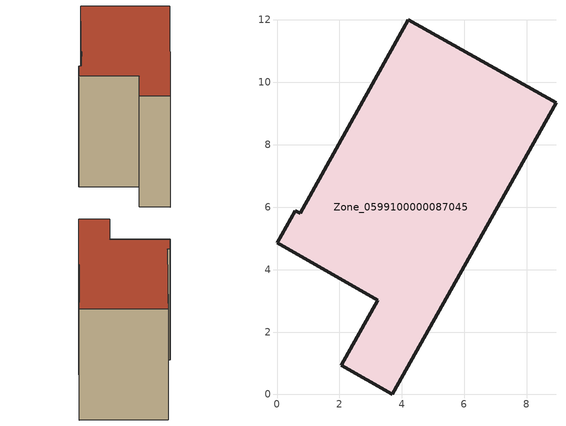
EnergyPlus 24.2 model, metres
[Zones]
Zone_0599100000087045
 floor ground (C_G): 8.94,9.34 3.7,0 2.05,0.93 3.23,3.02 0,4.85 0.59,5.89 0.75,5.8 4.21,12.01 z0
 wall outside (C_F): 0.75,5.8 0.59,5.89 0,4.85 3.23,3.02 2.05,0.93 3.7,0 8.94,9.34 4.21,12.01 0.75,5.8 z0:7.87
 roof outside (C_R): 8.94,9.34 4.21,12.01 0.75,5.8 0.59,5.89 0,4.85 3.23,3.02 2.05,0.93 3.7,0 z7.87
[BUILDING]
Pand.0599100000087045: North Axis=0; Terrain=City; Loads Convergence Tolerance Value=0.04; Temperature Convergence Tolerance Value=0.4; Solar Distribution=FullExterior; Maximum Number of Warmup Days=25; Minimum Number of Warmup Days=1
[Site:Location]
Rotterdam.The.Hague.AP_ZH_NLD Design_Conditions: Latitude=51.96; Longitude=4.45; Time Zone=1; Elevation=-4.5
[SITE:GROUNDTEMPERATURE:BUILDINGSURFACE]
18, 18, 18, 18, 18, 18, 18, 18, 18, 18, 18, 18
[MATERIAL] Thermal Absorptance=0.9; Solar Absorptance=0.7; Visible Absorptance=0.7
Name | Roughness | Thickness | Conductivity | Density | Specific Heat
G.TI.1975-1991 | MediumSmooth | 0.15 | 0.288461 | 540 | 1210
F.TI.1975-1991 | Rough | 0.3 | 0.230769 | 1920 | 840
R.TI.1975-1991 | MediumRough | 0.2 | 0.153846 | 1500 | 1000
[CONSTRUCTION]
C_G: G.TI.1975-1991
C_F: F.TI.1975-1991
C_R: R.TI.1975-1991
[ZONE]
Zone_0599100000087045: Type=1; Multiplier=1; Ceiling Height=Autocalculate; Volume=Autocalculate; Floor Area=autocalculate; Part of Total Floor Area=Yes
[ZONEINFILTRATION:DESIGNFLOWRATE]
Infil_Zone_0599100000087045: Zone or ZoneList or Space or SpaceList=Zone_0599100000087045; Schedule=AlwaysOn; Design Flow Rate Calculation Method=Flow/Area; Flow Rate per Floor Area=0.003; Constant Term Coefficient=1; Temperature Term Coefficient=0; Velocity Term Coefficient=0; Velocity Squared Term Coefficient=0
[HVACTEMPLATE:ZONE:IDEALLOADSAIRSYSTEM]
Zone_0599100000087045: Maximum Heating Supply Air Temperature=50; Minimum Cooling Supply Air Temperature=13; Maximum Heating Supply Air Humidity Ratio=0.0156; Minimum Cooling Supply Air Humidity Ratio=0.0077; Heating Limit=NoLimit; Cooling Limit=NoLimit; Dehumidification Control Type=ConstantSensibleHeatRatio; Cooling Sensible Heat Ratio=0.7; Dehumidification Setpoint=60; Humidification Control Type=None; Humidification Setpoint=30; Outdoor Air Method=None; Outdoor Air Flow Rate per Person=0.00944; Outdoor Air Flow Rate per Zone Floor Area=0; Outdoor Air Flow Rate per Zone=0; Demand Controlled Ventilation Type=None; Outdoor Air Economizer Type=NoEconomizer; Heat Recovery Type=None; Sensible Heat Recovery Effectiveness=0.7; Latent Heat Recovery Effectiveness=0.65
[ZONECONTROL:THERMOSTAT]
ThermostatControl_Zone_0599100000087045: Zone or ZoneList=Zone_0599100000087045; Control Type Schedule=DualSetpointControlType; Control 1=Thermostat_Zone_0599100000087045; Temperature Difference Between Cutout And Setpoint=0
[THERMOSTATSETPOINT:DUALSETPOINT]
Thermostat_Zone_0599100000087045: Heating Setpoint Temperature Schedule=HeatingSetpoint_Zone_0599100000087045; Cooling Setpoint Temperature Schedule=CoolingSetpoint_Zone_0599100000087045
[SCHEDULE:COMPACT]
HeatingSetpoint_Zone_0599100000087045: Through: 12/31, For: AllDays, Until: 24:00, 21
CoolingSetpoint_Zone_0599100000087045: Through: 12/31, For: AllDays, Until: 24:00, 24
DualSetpointControlType: Through: 12/31, For: AllDays, Until: 24:00, 4
AlwaysOn: Through: 12/31, For: AllDays, Until: 24:00, 1
